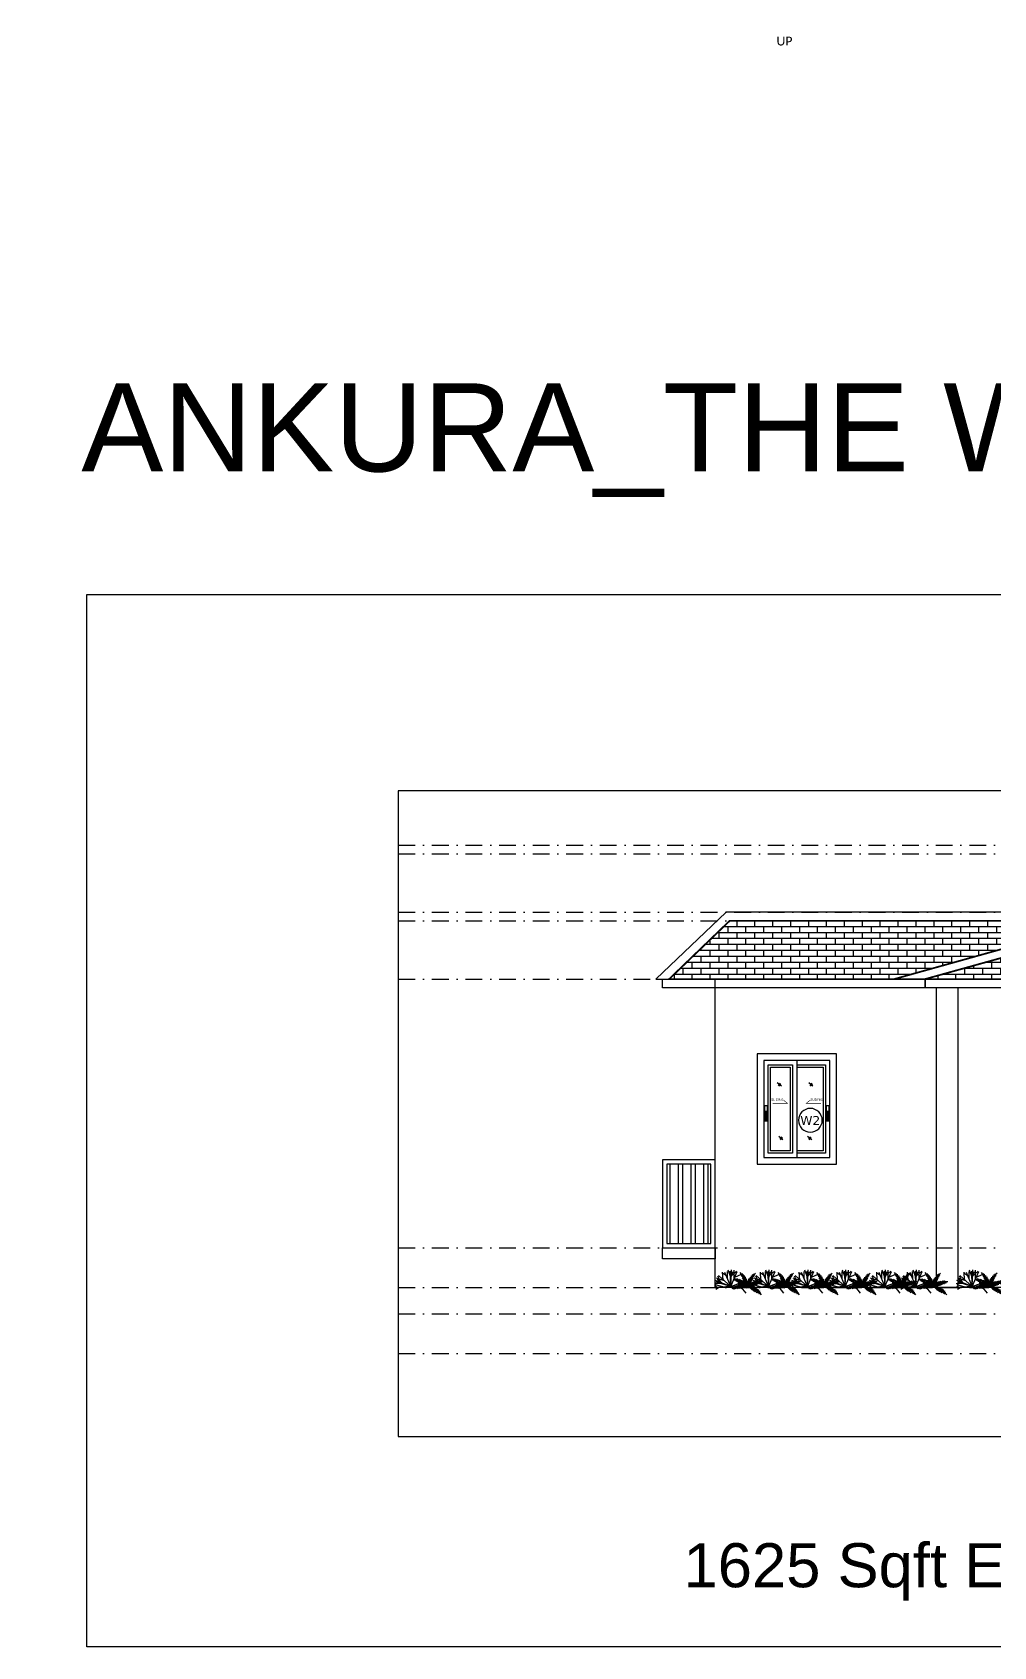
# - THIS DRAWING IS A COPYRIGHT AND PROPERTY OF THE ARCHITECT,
# Model space of a CAD drawing. Header units: millimetres. Extents: x -620 to 116137, y -21481 to 17762.
# Drawn here: x -618 to 10290, y -21481 to -3155 of the extents above; entities that cross this region are included whole.
import ezdxf
from ezdxf.enums import TextEntityAlignment as Align
from ezdxf.xclip import XClip

# ---------------------------------------------------------------- set-up
doc = ezdxf.new("R2010")
doc.units = ezdxf.units.MM
doc.header["$LTSCALE"] = 150
doc.header["$XCLIPFRAME"] = 2
doc.linetypes.add('DASHDOT', pattern=[25.4, 12.7, -6.35, 0, -6.35])
doc.linetypes.add('HIDDEN', pattern=[0])
for name, color, linetype in [('1625_East Villa$0$ad-Text main', 7, 'Continuous'), ('ad-Door', 11, 'Continuous'), ('ad-Elevation 10', 8, 'Continuous'), ('ad-MS Column', 1, 'Continuous'), ('ad-Roofs', 2, 'Continuous'), ('ad-Text main', 7, 'Continuous'), ('ad-Text Main_Door&window Label', 7, 'Continuous'), ('ad-Wall hatch', 8, 'Continuous'), ('ad-White band', 7, 'Continuous')]:
    doc.layers.add(name, color=color, linetype=linetype)
for name, color, linetype, true_color in [('1625_East Villa$0$ad-Verandah', 7, 'Continuous', 0xa57c52), ('ad-Landscape', 7, 'Continuous', 0x007f00), ('ad-Primary Roof', 5, 'Continuous', 0x0000ff), ('ad-Ridge', 7, 'Continuous', 0xa56752), ('ad-Secondary Roof', 6, 'Continuous', 0xff00ff)]:
    doc.layers.add(name, color=color, linetype=linetype, true_color=true_color)
doc.styles.add('1625_East Villa$0$6 U T S R N_Corridor-Basement$0$Standard', font='arial.ttf')
doc.styles.add('6 U T S R N_Typical Floor Plan$0$3BHK-E(NB)$0$grid_text', font='verdana.ttf', dxfattribs={"width": 0.9})
doc.styles.get("Standard").update_dxf_attribs({"font": 'arial.ttf'})

# ---------------------------------------------------------------- blocks, each defined once
blk = doc.blocks.new('1625_East Villa$0$zw$959F')
at = {"layer": '1625_East Villa$0$ad-Text main', "insert": (-4204, -16875), "char_height": 100, "width": 207.6, "attachment_point": 5, "style": '1625_East Villa$0$6 U T S R N_Corridor-Basement$0$Standard', "bg_fill": 2}
blk.add_mtext('{\\fCalibri Light|b0|i0|c0|p34;UP}', dxfattribs=at)
blk = doc.blocks.new('1625_East Villa')
at = {"layer": '1625_East Villa$0$ad-Verandah'}
blk.add_blockref('1625_East Villa$0$zw$959F', (12120, 13620), dxfattribs=at)
blk = doc.blocks.new('$ZCDB_AUDIT_GENERATED_1C4403')
at = {"layer": 'ad-Elevation 10', "linetype": 'DASHDOT', "ltscale": 0.1}
for points in [[(-27431.1, 4570), (0, 4570)], [(-27431.1, 4470), (-2459.8, 4470), (-2319.6, 4127), (0, 4127)], [(-27431.1, 3810), (0, 3810)], [(-27431.1, 3710), (-2459.8, 3710), (-2319.6, 3367), (0, 3367)], [(-27431.1, 3050), (0, 3050)], [(-27431.1, 0), (0, 0)], [(-27431.1, -450), (0, -450)], [(-27431.1, -750), (-2459.8, -750), (-2319.6, -1093), (0, -1093)], [(-27431.1, -1200), (-2459.8, -1200), (-2319.6, -1543), (0, -1543)]]:
    blk.add_lwpolyline(points, dxfattribs=at)
blk = doc.blocks.new('TR12')
at = {"layer": 'ad-Landscape', "color": 0}
for p, q in [((0, 0), (-0.19, 2.12)), ((0.3, 1.04), (0.16, 2.12)), ((-1.05, 0.24), (-2.12, 0.05)), ((0, 0), (-2.07, 0.48)), ((-0.9, 0.6), (-1.97, 0.81)), ((-1.42, 0.23), (-1.96, 0.05)), ((0, 0), (-1.93, 0.31)), ((0, 0), (-1.92, -0.4)), ((-1.02, 0.16), (-1.85, 0.65)), ((-1.28, 0.3), (-1.81, 1.11)), ((0, 0), (-1.76, 1.18)), ((-1.09, 0.73), (-1.29, 1.69)), ((-0.71, 1.24), (-1.19, 1.56)), ((0, 0), (-0.97, 1.7)), ((-0.52, 0.9), (-0.65, 1.85)), ((-0.09, 1.08), (-0.61, 2.04)), ((-0.22, 1.42), (-0.55, 1.88)), ((0, 0), (-0.3, 1.93)), ((-0.16, 1.02), (0.05, 1.96)), ((-0.12, 1.31), (0.5, 2.06)), ((0, 0), (0.58, 2.04)), ((0, 0), (1.75, 0.89)), ((0, 0), (2.12, 0.08)), ((0.36, 1.27), (1.2, 1.75)), ((0.92, 0.47), (1.88, 0.56)), ((1.08, 0.04), (2.06, 0.5)), ((1.28, 0.65), (1.62, 1.11)), ((1.32, 0.05), (2.04, -0.6)), ((-1.01, -0.21), (-1.96, -0.05)), ((-1.72, -0.36), (-1.95, -0.21)), ((-1.4, -0.29), (-1.85, -0.65))]:
    blk.add_line(p, q, dxfattribs=at)
blk = doc.blocks.new('TR13')
at = {"layer": 'ad-Landscape'}
for centre, radius, start, end in [((-0.93, -2.02), 2.2, 65.9785, 103.9755), ((-1.41, 0.35), 0.275, 288.3185, 318.2379), ((-1.27, 0.1), 0.119, 33.6304, 92.8909), ((-1.34, 0.62), 0.558, 281.6573, 309.2309), ((-1.2, -0.02), 0.284, 45.1354, 83.791), ((-2.01, -1.22), 2.31, 31.3349, 67.3424), ((-1.57, 1.44), 1.45, 287.8381, 300.6174), ((-0.94, 1.07), 0.275, 250.8614, 280.7808), ((-2.35, -2.06), 2.72, 55.5314, 60.4817), ((-1.51, 1.69), 1.77, 287.559, 299.1171), ((-0.72, 1.24), 0.558, 244.2003, 271.7738), ((-0.98, 0.79), 0.119, 356.1734, 55.4338), ((-0.4, 2.03), 1.45, 250.3811, 263.1603), ((-2.17, -2.1), 2.72, 55.4593, 62.1027), ((-1.33, 2.33), 2.39, 282.0393, 291.9945), ((-1, 0.66), 0.284, 7.6784, 46.334), ((-0.15, 2.2), 1.77, 250.102, 261.66), ((-1.96, -2.14), 2.72, 55.3623, 63.7217), ((-1.03, 2.14), 2.19, 279.2432, 289.6353), ((-1.82, -2.17), 2.72, 55.2681, 64.9875), ((0.38, 2.59), 2.39, 244.5823, 254.5374), ((-3.15, -0.26), 2.72, 18.0744, 23.0247), ((-1.72, -2.2), 2.72, 55.1719, 66.1514), ((-0.75, 1.82), 1.86, 276.2169, 287.5038), ((0.5, 2.27), 2.19, 241.7861, 252.1783), ((-2.98, -0.41), 2.72, 18.0023, 24.6457), ((0.53, 1.84), 1.86, 238.7599, 250.0467), ((-2.84, -0.57), 2.72, 17.9053, 26.2647), ((-2.75, -0.68), 2.72, 17.8111, 27.5304), ((-2.68, -0.76), 2.72, 17.7148, 28.6944), ((2.48, 1.18), 2.72, 192.4951, 203.4746), ((2.47, 1.29), 2.72, 193.659, 203.3783), ((2.47, 1.43), 2.72, 194.9247, 203.2841), ((2.48, 1.64), 2.72, 196.5437, 203.1872), ((2.51, 1.86), 2.72, 198.1648, 203.115), ((2.27, 0.39), 2.31, 153.8471, 189.8045), ((-1.38, 1.74), 1.77, 319.5294, 331.0874), ((-2.03, 1.69), 2.39, 326.652, 336.6071), ((-1.91, 1.36), 2.19, 329.0112, 339.4033), ((-1.65, 1.02), 1.86, 331.1427, 342.4295), ((0.28, 1.14), 0.284, 174.8554, 213.511), ((-1.08, 1.78), 1.45, 318.0291, 330.8083), ((2, -1.22), 2.31, 112.6576, 148.6651), ((2.43, -1.16), 2.72, 141.1023, 152.0818), ((0.47, -2.18), 2.2, 63.0377, 101.5351), ((-0.32, 1.39), 0.558, 309.4156, 336.9891), ((0.18, 1.23), 0.119, 165.7556, 225.016), ((2.68, -0.76), 2.72, 151.3056, 162.2852), ((-0.04, 1.41), 0.275, 300.4086, 330.328), ((2.51, -1.09), 2.72, 142.2662, 151.9855), ((-0.53, 1.84), 1.86, 289.9533, 301.2401), ((2.74, -0.68), 2.72, 152.4696, 162.1889), ((-0.51, 2.27), 2.19, 287.8217, 298.2139), ((1.2, -2.53), 2.72, 100.8618, 111.8414), ((2.62, -1), 2.72, 143.5319, 151.8914), ((2.83, -0.57), 2.72, 153.7353, 162.0947), ((-0.38, 2.59), 2.39, 285.4626, 295.4177), ((1.31, -2.53), 2.72, 102.0258, 111.7451), ((1.51, 1.85), 2.19, 237.3779, 247.7701), ((2.98, -0.41), 2.72, 155.3543, 161.9977), ((0.14, 2.2), 1.77, 278.34, 289.898), ((1.45, -2.52), 2.72, 103.2915, 111.6509), ((1.84, 1.97), 2.39, 235.0188, 244.9739), ((3.15, -0.26), 2.72, 156.9753, 161.9256), ((0.4, 2.03), 1.45, 276.8397, 289.6189), ((1.66, -2.54), 2.72, 104.9105, 111.5539), ((0.71, 1.24), 0.558, 268.2262, 295.7997), ((0.99, 0.66), 0.284, 133.666, 172.3216), ((0.97, 0.79), 0.119, 124.5662, 183.8266), ((1.85, -2.54), 2.72, 106.5316, 111.4818), ((0.93, 1.07), 0.275, 259.2192, 289.1386), ((0.5, -2.26), 2.31, 102.0179, 139.5122), ((-1.09, -0.66), 0.119, 68.3432, 127.6037), ((-1.35, -0.54), 0.275, 323.0313, 352.9507), ((-0.97, -0.72), 0.284, 79.8482, 118.5038), ((-1.45, -0.28), 0.558, 316.3701, 343.9437), ((-0.76, -3.05), 2.72, 90.2442, 95.1945), ((-2.1, 0.27), 1.45, 322.5509, 335.3302), ((-0.56, -2.94), 2.72, 90.1721, 96.8155), ((-2.18, 0.56), 1.77, 322.2718, 333.8299), ((-0.37, -2.85), 2.72, 90.0751, 98.4345), ((-0.24, -2.8), 2.72, 89.9809, 99.7003), ((-0.14, -2.76), 2.72, 89.8847, 100.8642), ((-2.4, 1.18), 2.39, 316.7521, 326.7073), ((-2.05, 1.2), 2.19, 313.956, 324.3481), ((-1.63, 1.09), 1.86, 310.9297, 322.2166), ((1.16, 1.6), 1.86, 239.5095, 250.7963), ((1.87, 1.31), 1.77, 227.8962, 239.4542), ((1.87, 1.05), 1.45, 226.3959, 239.1751), ((1.46, 0.3), 0.558, 217.7824, 245.3559), ((1.19, -0.29), 0.284, 83.2222, 121.8778), ((1.28, -0.19), 0.119, 74.1224, 133.3828), ((1.47, 0.02), 0.275, 208.7754, 238.6948)]:
    blk.add_arc(centre, radius, start, end, dxfattribs=at)
blk = doc.blocks.new('A$C04069485')
at = {"layer": 'ad-Landscape', "xscale": 87.5639006525247, "yscale": 87.5639006525247, "zscale": 87.5639006525247, "rotation": 352.4468819518883}
blk.add_blockref('TR12', (174, 12), dxfattribs=at)
at = {"layer": 'ad-Landscape', "color": 104, "xscale": 124.315801057205, "yscale": 124.315801057205, "zscale": 124.315801057205, "rotation": 337.6020414040115}
blk.add_blockref('TR13', (367, 11), dxfattribs=at)
blk = doc.blocks.new('A$C22fd79bc')
at = {"layer": 'ad-Landscape'}
for p in [(-13650, -750), (-13220, -750), (-12780, -750), (-12350, -750), (-11900, -750), (-11550, -750), (-10910, -750)]:
    blk.add_blockref('A$C04069485', p, dxfattribs=at)
blk = doc.blocks.new('A$C64040638')
at = {"layer": 'ad-MS Column'}
blk.add_lwpolyline([(0, 300), (250, 300), (250, 3700), (0, 3700)], close=True, dxfattribs=at)
blk = doc.blocks.new('A$C21625DEA')
at = {"layer": 'ad-Wall hatch'}
for p, q in [((0, 0), (46, 40)), ((4, 20), (21, 35)), ((21, 1), (37, 16))]:
    blk.add_line(p, q, dxfattribs=at)
blk = doc.blocks.new('hejhf')
at = {"layer": 'ad-Door', "linetype": 'HIDDEN', "ltscale": 300}
blk.add_lwpolyline([(35197, 30880), (35229, 30880), (35229, 30710), (35197, 30710)], close=True, dxfattribs=at)
at = {"layer": 'ad-Door'}
blk.add_lwpolyline([(35205, 30818), (35221, 30818), (35221, 30722), (35205, 30722)], close=True, dxfattribs=at)
blk = doc.blocks.new('6 U T S R N_Typical Floor Plan$0$ad_Window Tag')
blk.add_circle((0, 0), 150)
at = {"style": '6 U T S R N_Typical Floor Plan$0$3BHK-E(NB)$0$grid_text', "width": 0.9}
blk.add_attdef('D1', text='', height=125, dxfattribs=at).set_placement((0, 0), align=Align.MIDDLE_CENTER)
blk = doc.blocks.new('zw$B431')
at = {"layer": 'ad-Door'}
for points in [[(900, 1250), (0, 1250), (0, 0), (900, 0)], [(825, 1175), (75, 1175), (75, 75), (825, 75)], [(125, 1125), (400, 1125), (400, 125), (125, 125)], [(150, 1100), (375, 1100), (375, 150), (150, 150)]]:
    blk.add_lwpolyline(points, close=True, dxfattribs=at)
for points in [[(450, 1175), (450, 75)], [(450, 1125), (775, 1125), (775, 125), (450, 125)], [(450, 1100), (750, 1100), (750, 150), (450, 150)]]:
    blk.add_lwpolyline(points, dxfattribs=at)
at = {"layer": 'ad-Door', "const_width": 6.39, "elevation": 0}
for points in [[(300, 725), (344, 689), (175, 689)], [(600, 725), (556, 689), (725, 689)]]:
    blk.add_lwpolyline(points, dxfattribs=at)
at = {"xscale": -1}
for p in [(35313, -30220), (36013, -30220)]:
    blk.add_blockref('hejhf', p, dxfattribs=at)
at = {"layer": 'ad-Elevation 10', "xscale": -1}
for p in [(274, 884, 0), (633, 884), (292, 274, 0), (618, 274)]:
    blk.add_blockref('A$C21625DEA', p, dxfattribs=at)
at = {"layer": 'ad-Text Main_Door&window Label'}
ref = blk.add_blockref('6 U T S R N_Typical Floor Plan$0$ad_Window Tag', (603, 497), dxfattribs=dict(at, xscale=-0.9, yscale=0.9, zscale=0.9))
ref.add_attrib('D1', 'W2', dxfattribs={"height": 101.2, "rotation": 1800, "style": '6 U T S R N_Typical Floor Plan$0$3BHK-E(NB)$0$grid_text'}).set_placement((602, 495), align=Align.MIDDLE_CENTER)
at = {"layer": 'ad-Text Main_Door&window Label', "linetype": 'Continuous', "char_height": 25, "width": 146.47, "attachment_point": 5}
for insert in [(228, 732, 0), (672, 732, 0)]:
    blk.add_mtext('SLIDING', dxfattribs=dict(at, insert=insert))
blk = doc.blocks.new('zw$2827')
at = {"layer": 'ad-Wall hatch', "transparency": 33554610}
h = blk.add_hatch(dxfattribs=at)
h.set_pattern_fill('AR-BRSTD', color=256)
h.set_pattern_definition([(0, (-1732375.87, 762949.44), (0, 67.7418), []), (90, (-1732375.87, 762949.44), (-101.6, 67.7418), [67.7418, -67.7418])])
h.paths.add_polyline_path([(-9740, 0), (-4645, 1416), (450, 0)])
h = blk.add_hatch(dxfattribs=at)
h.set_pattern_fill('AR-BRSTD', color=256)
h.set_pattern_definition([(0, (-1732725.67, 762949.44), (0, 67.7418), []), (90, (-1732725.67, 762949.44), (-101.6, 67.7418), [67.7418, -67.7418])])
h.paths.add_polyline_path([(-10090, 0), (-12644, 0), (-11959, 660), (-7726, 660)])
at = {"layer": 'ad-Primary Roof', "const_width": 20}
blk.add_lwpolyline([(-9740, 0), (-4645, 1416), (450, 0)], close=True, dxfattribs=at)
at = {"layer": 'ad-Ridge'}
for points in [[(-4645, 1520), (-4645, 1416), (-9740, 0), (-10090, 0)], [(-12644, 0), (-11959, 660), (-7726, 660), (-7367, 760), (-11996, 760), (-12796, 0)]]:
    blk.add_lwpolyline(points, close=True, dxfattribs=at)
at = {"layer": 'ad-Secondary Roof', "const_width": 20}
blk.add_lwpolyline([(-10090, 0), (-12644, 0), (-11959, 660), (-7726, 660)], close=True, dxfattribs=at)
at = {"layer": 'ad-White band', "color": 8}
blk.add_lwpolyline([(-12720, 0), (-9740, 0), (-9740, -100), (-12720, -100)], close=True, dxfattribs=at)
at = {"layer": 'ad-White band'}
blk.add_lwpolyline([(-9740, 0), (450, 0), (450, -100), (-9740, -100)], close=True, dxfattribs=at)

msp = doc.modelspace()

# ---------------------------------------------------------------- hatches: boundary and pattern name
at = {"layer": 'ad-Elevation 10'}
h = msp.add_hatch(dxfattribs=at)
h.set_pattern_fill('ANSI32', color=256, scale=15, angle=45)
h.paths.add_polyline_path([(7081.4, -16902.2), (7081.4, -16002.2), (6581.4, -16002.2), (6581.4, -16902.2)])

# ---------------------------------------------------------------- linework, layer by layer
msp.add_lwpolyline([(0, -9535.3), (29034.2, -9535.3), (29034.2, -21480.7), (0, -21480.7)], close=True)
msp.add_lwpolyline([(13331.4, -17402.2), (7131.4, -17402.2), (7131.4, -13902.2)], dxfattribs=at)
for points in [[(7131.4, -16952.2), (7131.4, -15952.2), (6531.4, -15952.2), (6531.4, -16952.2)], [(7081.4, -16902.2), (7081.4, -16002.2), (6581.4, -16002.2), (6581.4, -16902.2)], [(6531.4, -16952.2), (7131.4, -16952.2), (7131.4, -17077.2), (6531.4, -17077.2)]]:
    msp.add_lwpolyline(points, close=True, dxfattribs=at)

# ---------------------------------------------------------------- block references
for name, p in [('1625_East Villa', (0, 0)), ('zw$2827', (19251.4, -13902.2)), ('A$C22fd79bc', (20781.4, -16652.2))]:
    msp.add_blockref(name, p)
ref = msp.add_blockref('$ZCDB_AUDIT_GENERATED_1C4403', (26279.9, -16952.2))
XClip(ref).set_block_clipping_path([(-22745.2535103688, -2140.6281090205), (349.01197073, 5188.3683916222)])
at = {"layer": 'ad-MS Column'}
msp.add_blockref('A$C64040638', (9636.4, -17702.2), dxfattribs=at)
at = {"layer": 'ad-Roofs'}
msp.add_blockref('zw$B431', (7606.4, -16002.2), dxfattribs=at)

# ---------------------------------------------------------------- texts
at = {"layer": 'ad-Text main', "insert": (16433.4, -7784.5), "char_height": 1000, "width": 33102.793, "attachment_point": 5, "bg_fill": 2}
msp.add_mtext('ANKURA_THE WOODS 1625E VILLA ELEVATIONS', dxfattribs=at)

# ---------------------------------------------------------------- next in the draw order: texts
at = {"layer": 'ad-Text main', "insert": (13796.3, -20631.1), "char_height": 500, "width": 14060.657, "attachment_point": 5, "bg_fill": 2}
msp.add_mtext('1625 Sqft EAST VILLA_SOUTH ELEVATION', dxfattribs=at)

doc.saveas('drawing.dxf')
